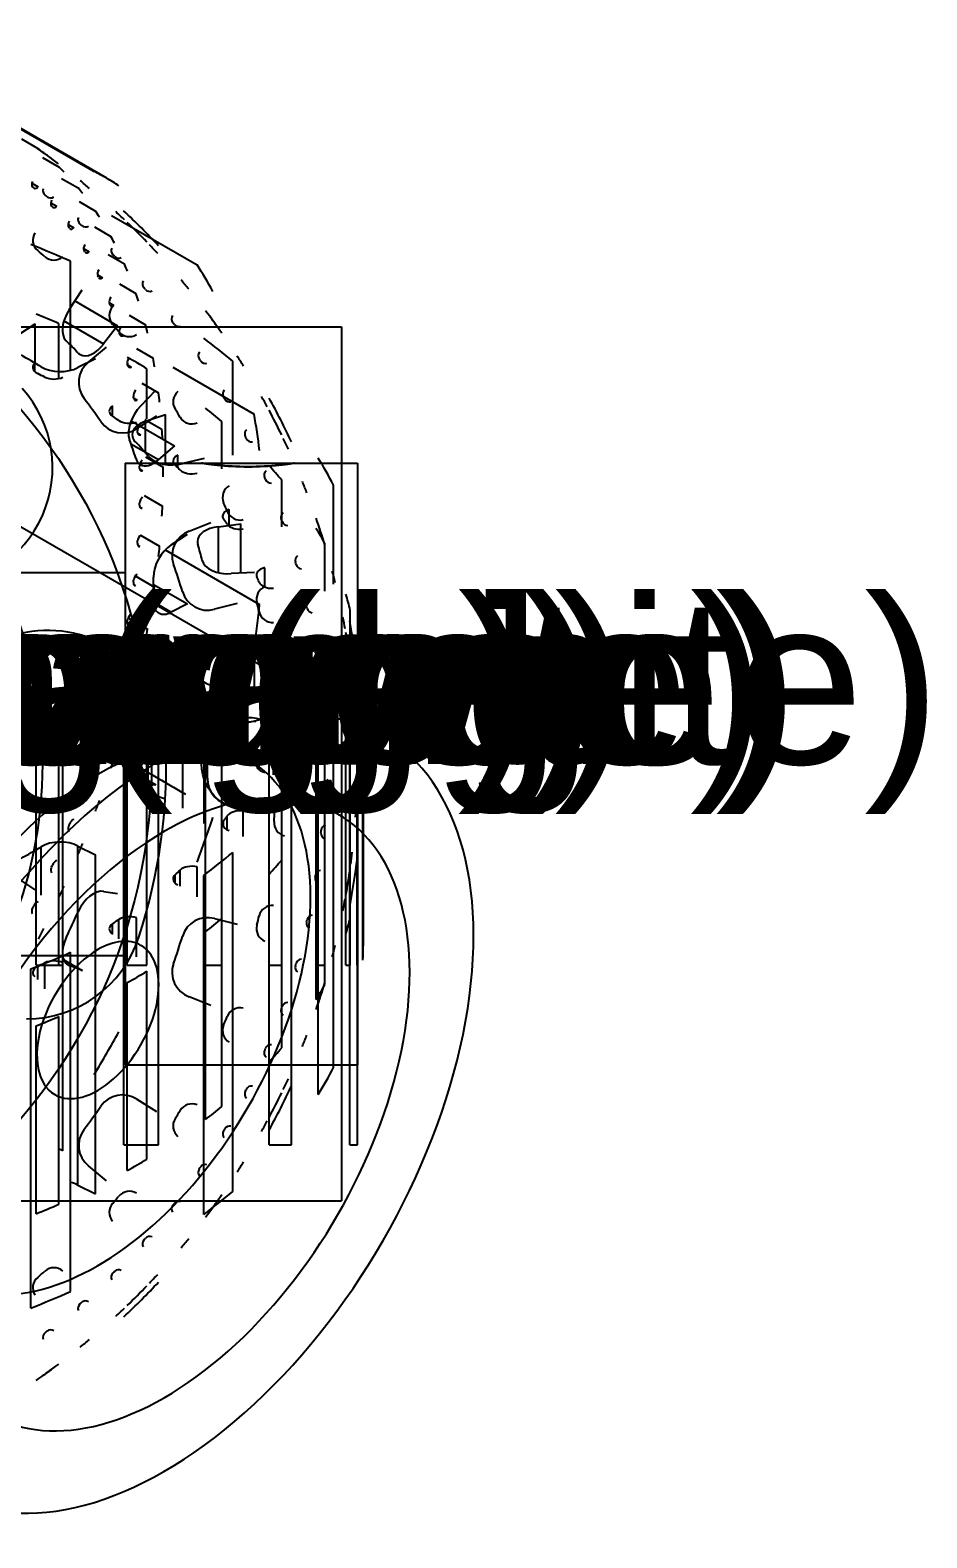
# Model space of a CAD drawing. Header units: millimetres. Extents: x 182.3 to 237.8, y 132.2 to 164.6.
# Drawn here: x 218.94 to 237.82, y 132.21 to 163.95 of the extents above; entities that cross this region are included whole.
import ezdxf
from ezdxf.enums import TextEntityAlignment as Align

# ---------------------------------------------------------------- set-up
doc = ezdxf.new("R2010")
doc.units = ezdxf.units.MM
for name, color, linetype in [('A_06_Gears_Drive_Az_Pinion', 7, 'CONTINUOUS'), ('A_06_Gears_Drive_El_Drive_Shaft', 7, 'CONTINUOUS'), ('A_06_Gears_Drive_El_Gear', 7, 'CONTINUOUS'), ('A_06_Gears_Drive_El_Pinion', 7, 'CONTINUOUS'), ('A_06_Gears_Drive_El_Shaft_Bushing', 7, 'CONTINUOUS'), ('A_06_Gears_Drive_Sensor_Gear', 7, 'CONTINUOUS'), ('A_06_Gears_Drive_Sensor_Idler', 7, 'CONTINUOUS'), ('V_06_Gears_Drive_Az_Pinion_0', 7, 'CONTINUOUS'), ('V_06_Gears_Drive_Az_Pinion_1', 7, 'CONTINUOUS'), ('V_06_Gears_Drive_Az_Pinion_2', 7, 'CONTINUOUS'), ('V_06_Gears_Drive_Az_Pinion_3', 7, 'CONTINUOUS'), ('V_06_Gears_Drive_El_Drive_Shaft_0', 7, 'CONTINUOUS'), ('V_06_Gears_Drive_El_Drive_Shaft_1', 7, 'CONTINUOUS'), ('V_06_Gears_Drive_El_Drive_Shaft_3', 7, 'CONTINUOUS'), ('V_06_Gears_Drive_El_Gear_2', 7, 'CONTINUOUS'), ('V_06_Gears_Drive_El_Gear_3', 7, 'CONTINUOUS'), ('V_06_Gears_Drive_El_Pinion_2', 7, 'CONTINUOUS'), ('V_06_Gears_Drive_El_Pinion_3', 7, 'CONTINUOUS'), ('V_06_Gears_Drive_El_Shaft_Bushing_0', 7, 'CONTINUOUS'), ('V_06_Gears_Drive_El_Shaft_Bushing_1', 7, 'CONTINUOUS'), ('V_06_Gears_Drive_El_Shaft_Bushing_2', 7, 'CONTINUOUS'), ('V_06_Gears_Drive_El_Shaft_Bushing_3', 7, 'CONTINUOUS'), ('V_06_Gears_Drive_Sensor_Gear_0', 7, 'CONTINUOUS'), ('V_06_Gears_Drive_Sensor_Gear_1', 7, 'CONTINUOUS'), ('V_06_Gears_Drive_Sensor_Gear_2', 7, 'CONTINUOUS'), ('V_06_Gears_Drive_Sensor_Gear_3', 7, 'CONTINUOUS')]:
    doc.layers.add(name, color=color, linetype=linetype)
doc.styles.get("Standard").update_dxf_attribs({"font": 'arial.ttf'})

msp = doc.modelspace()

# ---------------------------------------------------------------- linework, layer by layer
at = {"layer": 'V_06_Gears_Drive_Az_Pinion_0'}
for p, q in [((220.911, 140.484), (220.911, 149.229)), ((221.644, 140.484), (221.644, 149.229)), ((223.975, 140.484), (223.975, 149.229)), ((224.446, 140.484), (224.446, 149.229)), ((225.671, 140.484), (225.671, 149.229)), ((225.833, 140.484), (225.833, 149.229))]:
    msp.add_line(p, q, dxfattribs=at)
for points in [[(220.911, 149.229), (221.29, 149.229), (221.644, 149.229)], [(223.975, 149.229), (224.225, 149.229), (224.446, 149.229)], [(225.671, 149.229), (225.769, 149.229), (225.833, 149.229)], [(220.911, 140.484), (221.29, 140.484), (221.644, 140.484)], [(223.975, 140.484), (224.225, 140.484), (224.446, 140.484)], [(225.671, 140.484), (225.769, 140.484), (225.833, 140.484)]]:
    msp.add_open_spline(points, degree=2, dxfattribs=at)
at = {"layer": 'V_06_Gears_Drive_Az_Pinion_1'}
for p, q in [((220.172, 156.961), (220.547, 157.275)), ((221.604, 155.82), (221.191, 155.56)), ((222.289, 153.404), (222.743, 153.586)), ((223.298, 151.875), (222.825, 151.756)), ((223.203, 149.366), (223.691, 149.399)), ((223.691, 147.601), (223.203, 147.634)), ((222.825, 145.244), (223.298, 145.125)), ((222.743, 143.414), (222.289, 143.596)), ((221.191, 141.44), (221.604, 141.18)), ((220.547, 139.725), (220.172, 140.039))]:
    msp.add_line(p, q, dxfattribs=at)
for centre, radius, start, end in [((209.999, 148.501), 15.957, 43.135, 46.8595), ((220.518, 156.528), 0.554, 128.5543, -142.681), ((210, 148.5), 12.678, 34.6434, 37.3566), ((209.999, 148.501), 15.957, 25.135, 28.8595), ((220.885, 156.022), 0.554, -145.319, -56.5543), ((222.484, 152.885), 0.554, 110.5543, -160.681), ((210, 148.5), 12.678, 16.6434, 19.3566), ((222.677, 152.29), 0.554, -163.319, -74.5543), ((210, 148.501), 15.957, 7.135, 10.8595), ((223.228, 148.813), 0.554, 92.5543, -178.681), ((210, 148.5), 12.678, -1.3566, 1.3566), ((223.228, 148.187), 0.554, 178.681, -92.5543), ((210, 148.501), 15.957, -10.865, -7.1405), ((222.677, 144.71), 0.554, 74.5543, 163.319), ((210, 148.5), 12.678, -19.3566, -16.6434), ((222.484, 144.115), 0.554, 160.681, -110.5543), ((210.001, 148.501), 15.957, -28.865, -25.1405), ((210, 148.5), 12.678, -37.3566, -34.6434), ((220.885, 140.978), 0.554, 56.5543, 145.319), ((220.518, 140.472), 0.554, 142.681, -128.5543), ((210.001, 148.501), 15.957, -46.865, -43.1405)]:
    msp.add_arc(centre, radius, start, end, dxfattribs=at)
at = {"layer": 'V_06_Gears_Drive_Az_Pinion_2'}
for p, q in [((220.911, 140.484), (220.911, 149.229)), ((221.644, 140.484), (221.644, 149.229)), ((223.975, 140.484), (223.975, 149.229)), ((224.446, 140.484), (224.446, 149.229)), ((225.671, 140.484), (225.671, 149.229)), ((225.833, 140.484), (225.833, 149.229))]:
    msp.add_line(p, q, dxfattribs=at)
for points in [[(220.911, 149.229), (221.29, 149.229), (221.644, 149.229)], [(223.975, 149.229), (224.225, 149.229), (224.446, 149.229)], [(225.671, 149.229), (225.769, 149.229), (225.833, 149.229)], [(220.911, 140.484), (221.29, 140.484), (221.644, 140.484)], [(223.975, 140.484), (224.225, 140.484), (224.446, 140.484)], [(225.671, 140.484), (225.769, 140.484), (225.833, 140.484)]]:
    msp.add_open_spline(points, degree=2, dxfattribs=at)
at = {"layer": 'V_06_Gears_Drive_Az_Pinion_3'}
for p, q in [((219.793, 156.787), (219.793, 159.082)), ((218.724, 157.552), (219.045, 157.764)), ((219.045, 156.937), (219.045, 157.764)), ((220.317, 157.03), (219.948, 156.845)), ((223.207, 155.002), (223.207, 156.978)), ((221.371, 155.714), (221.79, 155.859)), ((221.79, 154.805), (221.79, 155.859)), ((221.371, 155.045), (221.371, 155.714)), ((222.607, 154.934), (222.157, 154.823)), ((225.328, 152.287), (225.328, 154.369)), ((222.905, 153.494), (223.381, 153.557)), ((222.905, 152.528), (222.905, 153.494)), ((223.381, 152.517), (223.381, 153.557)), ((223.663, 152.532), (223.176, 152.507)), ((225.957, 151.809), (225.957, 144.669)), ((225.948, 144.369), (225.948, 151.509)), ((223.176, 151.11), (223.663, 151.084)), ((223.176, 150.086), (223.176, 151.11)), ((222.565, 150.249), (222.565, 150.835)), ((223.663, 149.994), (223.663, 151.084)), ((222.471, 150.378), (222.471, 150.492)), ((223.381, 150.059), (222.905, 150.122)), ((225.328, 142.108), (225.328, 149.248)), ((221.429, 147.882), (221.429, 148.64)), ((222.157, 148.793), (222.607, 148.682)), ((222.157, 147.568), (222.157, 148.793)), ((222.607, 147.248), (222.607, 148.682)), ((225.008, 141.538), (225.008, 148.678)), ((221.156, 148.028), (221.156, 148.332)), ((221.79, 147.757), (221.371, 147.902)), ((219.174, 145.737), (219.174, 146.756)), ((219.948, 139.632), (219.948, 146.772)), ((219.948, 146.772), (220.317, 146.586)), ((220.317, 139.446), (220.317, 146.586)), ((223.208, 139.498), (223.208, 146.638)), ((219.045, 145.852), (218.724, 146.064)), ((222.598, 139.014), (222.598, 146.154)), ((219.794, 137.395), (219.794, 144.535)), ((218.955, 137.043), (218.955, 144.183)), ((219.948, 139.632), (220.317, 139.446))]:
    msp.add_line(p, q, dxfattribs=at)
for centre, major_axis, start_param, end_param in [((209.999, 151.809), (15.957, 0), 0.909927, 0.974932), ((209.999, 151.809), (15.957, 0), 0.595768, 0.660773), ((210, 151.808), (12.678, 0), 0.761721, 0.809076), ((219.575, 157.081), (-0.554, 0), -5.520808, -3.971571), ((221.644, 155.436), (-0.554, 0), -1.054977, 0), ((221.644, 155.436), (-0.554, 0), 0, -5.788925), ((210, 151.808), (12.678, 0), 0.447561, 0.494917), ((221.928, 155.114), (-0.554, 0), -5.834968, -4.28573), ((210, 151.809), (15.957, 0), 0.281609, 0.346614), ((223.016, 153.181), (-0.554, 0), -1.369137, 0), ((223.016, 153.181), (-0.554, 0), 0, -6.103084), ((210, 151.808), (12.678, 0), 0.133402, 0.180757), ((223.114, 152.824), (-0.554, 0), -6.149127, -4.599889), ((210, 151.809), (15.957, 0), 0, 0.032454), ((210, 151.809), (15.957, 0), 6.250635, 0), ((223.114, 150.792), (-0.554, 0), -1.683296, -0.134058), ((210, 151.808), (12.678, 0), 6.102428, 6.149783), ((223.016, 150.435), (-0.554, 0), -0.180101, 0), ((223.016, 150.435), (-0.554, 0), 0, -4.914049), ((210, 151.809), (15.957, 0), 5.936475, 6.00148), ((210, 151.808), (12.678, 0), 5.788269, 5.835624), ((221.928, 148.502), (-0.554, 0), -1.997455, -0.448218), ((221.644, 148.18), (-0.554, 0), -0.49426, 0), ((221.644, 148.18), (-0.554, 0), 0, -5.228208), ((210, 151.808), (12.678, 0), 5.474109, 5.521465), ((219.575, 146.536), (-0.554, 0), -2.311614, -0.762377), ((210.001, 151.809), (15.957, 0), 5.622316, 5.687321), ((210.001, 151.809), (15.957, 0), 5.308157, 5.373162), ((210, 144.669), (15.957, 0), 6.250635, 0), ((210, 144.669), (15.957, 0), 5.936475, 6.00148), ((219.575, 139.396), (-0.554, 0), -2.311614, -1.978502), ((210.001, 144.669), (15.957, 0), 5.622316, 5.687321), ((210.001, 144.669), (15.957, 0), 5.308157, 5.373162)]:
    msp.add_ellipse(centre, major_axis=major_axis, ratio=0.57735, start_param=start_param, end_param=end_param, dxfattribs=at)
at = {"layer": 'V_06_Gears_Drive_El_Drive_Shaft_0'}
for p, q in [((220.939, 154.833), (222.552, 154.833)), ((224.509, 154.833), (225.833, 154.833)), ((201.652, 152.53), (220.939, 152.53)), ((201.652, 144.47), (220.939, 144.47)), ((220.939, 142.167), (225.833, 142.167))]:
    msp.add_line(p, q, dxfattribs=at)
for points in [[(220.939, 154.833), (220.939, 154.675), (220.939, 154.206), (220.939, 153.452), (220.939, 152.449), (220.939, 151.248), (220.939, 149.909), (220.939, 148.5), (220.939, 147.091), (220.939, 145.752), (220.939, 144.551), (220.939, 143.548), (220.939, 142.794), (220.939, 142.325), (220.939, 142.167)], [(225.833, 154.833), (225.833, 154.675), (225.833, 154.206), (225.833, 153.452), (225.833, 152.449), (225.833, 151.248), (225.833, 149.909), (225.833, 148.5), (225.833, 147.091), (225.833, 145.752), (225.833, 144.551), (225.833, 143.548), (225.833, 142.794), (225.833, 142.325), (225.833, 142.167)]]:
    msp.add_open_spline(points, degree=1, dxfattribs=at)
for points, knots in [([(222.552, 154.833), (222.55, 154.834), (222.697, 154.81), (222.883, 154.791), (223.073, 154.771), (223.303, 154.757), (223.53, 154.757), (223.758, 154.757), (223.988, 154.771), (224.178, 154.791), (224.364, 154.81), (224.511, 154.834), (224.509, 154.833)], [0, 0, 0, 0, 0.247177, 0.247177, 0.247177, 0.500013, 0.500013, 0.500013, 0.752857, 0.752857, 0.752857, 1, 1, 1, 1]), ([(224.509, 154.833), (224.511, 154.834), (224.364, 154.81), (224.178, 154.791), (223.988, 154.771), (223.758, 154.757), (223.53, 154.757), (223.303, 154.757), (223.073, 154.771), (222.883, 154.791), (222.697, 154.81), (222.55, 154.834), (222.552, 154.833)], [0, 0, 0, 0, 0.247191, 0.247191, 0.247191, 0.500044, 0.500044, 0.500044, 0.752897, 0.752897, 0.752897, 1, 1, 1, 1])]:
    msp.add_open_spline(points, degree=3, knots=knots, dxfattribs=at)
at = {"layer": 'V_06_Gears_Drive_El_Drive_Shaft_1'}
for p, q in [((220.939, 154.833), (225.833, 154.833)), ((201.652, 152.53), (220.939, 152.53)), ((201.652, 144.47), (220.939, 144.47)), ((220.939, 142.167), (225.833, 142.167))]:
    msp.add_line(p, q, dxfattribs=at)
for points in [[(220.939, 154.833), (220.939, 154.794), (220.939, 154.675), (220.939, 154.478), (220.939, 154.206), (220.939, 153.863), (220.939, 153.452), (220.939, 152.978), (220.939, 152.449), (220.939, 151.87), (220.939, 151.248), (220.939, 150.592), (220.939, 149.909), (220.939, 149.209), (220.939, 148.5)], [(225.833, 154.833), (225.833, 154.794), (225.833, 154.675), (225.833, 154.478), (225.833, 154.206), (225.833, 153.863), (225.833, 153.452), (225.833, 152.978), (225.833, 152.449), (225.833, 151.87), (225.833, 151.248), (225.833, 150.592), (225.833, 149.909), (225.833, 149.209), (225.833, 148.5)], [(220.939, 148.5), (220.939, 147.791), (220.939, 147.091), (220.939, 146.408), (220.939, 145.752), (220.939, 145.13), (220.939, 144.551), (220.939, 144.022), (220.939, 143.548), (220.939, 143.137), (220.939, 142.794), (220.939, 142.522), (220.939, 142.325), (220.939, 142.206), (220.939, 142.167)], [(225.833, 148.5), (225.833, 147.791), (225.833, 147.091), (225.833, 146.408), (225.833, 145.752), (225.833, 145.13), (225.833, 144.551), (225.833, 144.022), (225.833, 143.548), (225.833, 143.137), (225.833, 142.794), (225.833, 142.522), (225.833, 142.325), (225.833, 142.206), (225.833, 142.167)]]:
    msp.add_open_spline(points, degree=1, dxfattribs=at)
for points, knots in [([(222.552, 148.5), (222.55, 148.803), (222.697, 149.074), (222.883, 149.234), (223.073, 149.4), (223.303, 149.478), (223.53, 149.479), (223.758, 149.478), (223.988, 149.4), (224.178, 149.234), (224.364, 149.074), (224.511, 148.803), (224.509, 148.5)], [0, 0, 0, 0, 0.247177, 0.247177, 0.247177, 0.500013, 0.500013, 0.500013, 0.752857, 0.752857, 0.752857, 1, 1, 1, 1]), ([(224.509, 148.5), (224.511, 148.197), (224.364, 147.926), (224.178, 147.766), (223.988, 147.6), (223.758, 147.522), (223.53, 147.521), (223.303, 147.522), (223.073, 147.6), (222.883, 147.766), (222.697, 147.926), (222.55, 148.197), (222.552, 148.5)], [0, 0, 0, 0, 0.247191, 0.247191, 0.247191, 0.500044, 0.500044, 0.500044, 0.752897, 0.752897, 0.752897, 1, 1, 1, 1])]:
    msp.add_open_spline(points, degree=3, knots=knots, dxfattribs=at)
at = {"layer": 'V_06_Gears_Drive_El_Drive_Shaft_3'}
msp.add_line((220.073, 150.592), (223.534, 148.594), dxfattribs=at)
for centre, major_axis, start_param, end_param in [((216.906, 145.107), (-3.167, -5.485), 3.141593, 3.926991), ((220.367, 143.109), (-3.167, -5.485), 3.141593, 3.926991), ((220.367, 143.109), (-3.167, -5.485), 0, 3.141593), ((220.367, 143.109), (-3.167, -5.485), 3.926991, 0), ((220.367, 143.109), (-0.907, -1.571), 3.141593, 3.926991), ((220.367, 143.109), (-0.907, -1.571), 3.926991, 0), ((220.367, 143.109), (-0.907, -1.571), 0, 3.141593)]:
    msp.add_ellipse(centre, major_axis=major_axis, ratio=0.57735, start_param=start_param, end_param=end_param, dxfattribs=at)
for points, knots in [([(218.046, 149.62), (218.26, 149.745), (218.555, 149.776), (218.8, 149.75), (219.052, 149.724), (219.27, 149.651), (219.431, 149.558), (219.604, 149.457), (219.716, 149.332), (219.717, 149.19)], [0, 0, 0, 0, 0.247177, 0.247177, 0.247177, 0.5000127, 0.5000127, 0.5000127, 0.7731724, 0.7731724, 0.7731724, 0.7731724]), ([(219.431, 148.821), (219.217, 148.697), (218.922, 148.627), (218.677, 148.622), (218.425, 148.615), (218.207, 148.666), (218.046, 148.759), (217.873, 148.859), (217.761, 149.011), (217.76, 149.19)], [0, 0, 0, 0, 0.2471913, 0.2471913, 0.2471913, 0.5000443, 0.5000443, 0.5000443, 0.7732111, 0.7732111, 0.7732111, 0.7732111])]:
    msp.add_open_spline(points, degree=3, knots=knots, dxfattribs=at)
msp.add_open_spline([(219.717, 149.19), (219.719, 149.071), (219.628, 148.934), (219.431, 148.821)], degree=3, dxfattribs=at)
at = {"layer": 'V_06_Gears_Drive_El_Gear_2'}
for centre, radius, start, end in [((210, 148.5), 15.833, 53.5436, 54.4562), ((210, 148.5), 15.833, 49.9436, 50.8562), ((219.327, 160.568), 0.118, 159.133, -127.6382), ((210, 148.5), 15.134, 52.098, 52.302), ((219.37, 160.535), 0.118, -127.9618, -54.733), ((220.066, 159.959), 0.118, 155.533, -131.2382), ((210, 148.5), 15.833, 46.3436, 47.2562), ((210, 148.5), 15.134, 48.498, 48.702), ((220.107, 159.923), 0.118, -131.5618, -58.333), ((220.766, 159.304), 0.118, 151.933, -134.8382), ((210, 148.5), 15.833, 42.7436, 43.6562), ((210, 148.5), 15.134, 44.898, 45.102), ((220.804, 159.266), 0.118, -135.1618, -61.933), ((221.423, 158.607), 0.118, 148.333, -138.4382), ((210, 148.5), 15.134, 41.298, 41.502), ((221.459, 158.566), 0.118, -138.7618, -65.533), ((210, 148.5), 15.833, 39.1436, 40.0562), ((222.035, 157.87), 0.118, 144.733, -142.0382), ((210, 148.5), 15.134, 37.698, 37.902), ((210, 148.5), 15.833, 35.5436, 36.4562), ((222.068, 157.827), 0.118, -142.3618, -69.133), ((222.599, 157.096), 0.118, 141.133, -145.6382), ((210, 148.5), 15.134, 34.098, 34.302), ((222.63, 157.05), 0.118, -145.9618, -72.733), ((210, 148.5), 15.833, 31.9436, 32.8562), ((216.928, 154.738), 2.486, -90, 42), ((223.114, 156.287), 0.118, 137.533, -149.2382), ((210, 148.5), 15.134, 30.498, 30.702), ((223.142, 156.241), 0.118, -149.5618, -76.333), ((210, 148.5), 15.833, 28.3436, 29.2562), ((223.577, 155.449), 0.118, 133.933, -152.8382), ((210, 148.5), 15.134, 26.898, 27.102), ((223.602, 155.4), 0.118, -153.1618, -79.933), ((210, 148.5), 15.833, 24.7436, 25.6562), ((223.987, 154.582), 0.118, 130.333, -156.4382), ((210, 148.5), 15.134, 23.298, 23.502), ((224.009, 154.532), 0.118, -156.7618, -83.533), ((210, 148.5), 15.833, 21.1436, 22.0562), ((224.341, 153.692), 0.118, 126.733, -160.0382), ((210, 148.5), 15.134, 19.698, 19.902), ((224.36, 153.641), 0.118, -160.3618, -87.133), ((210, 148.5), 15.833, 17.5436, 18.4562), ((224.639, 152.781), 0.118, 123.133, -163.6382), ((210, 148.5), 15.134, 16.098, 16.302), ((224.654, 152.729), 0.118, -163.9618, -90.733), ((210, 148.5), 15.833, 13.9436, 14.8562), ((224.879, 151.854), 0.118, 119.533, -167.2382), ((210, 148.5), 15.134, 12.498, 12.702), ((224.891, 151.801), 0.118, -167.5618, -94.333), ((210, 148.5), 15.833, 10.3436, 11.2562), ((219.317, 148.825), 2.486, 2, -178), ((225.06, 150.913), 0.118, 115.933, -170.8382), ((210, 148.5), 15.134, 8.898, 9.102), ((225.069, 150.859), 0.118, -171.1618, -97.933), ((210, 148.5), 15.833, 6.7436, 7.6562), ((225.182, 149.963), 0.118, 112.333, -174.4382), ((210, 148.5), 15.134, 5.298, 5.502), ((225.187, 149.908), 0.118, -174.7618, -101.533), ((210, 148.5), 15.833, 3.1436, 4.0562), ((210, 148.5), 11.809, -18, 2), ((225.244, 149.006), 0.118, 108.733, -178.0382), ((210, 148.5), 15.134, 1.698, 1.902), ((225.245, 148.952), 0.118, -178.3618, -105.133), ((210, 148.5), 15.833, -0.4564, 0.4562), ((210, 148.5), 15.134, -1.902, -1.698), ((225.244, 147.994), 0.118, 178.0382, -108.733), ((225.245, 148.048), 0.118, 105.133, 178.3618), ((210, 148.5), 15.833, -4.0564, -3.1438), ((210, 148.5), 15.134, -5.502, -5.298), ((225.182, 147.037), 0.118, 174.4382, -112.333), ((225.187, 147.092), 0.118, 101.533, 174.7618), ((210, 148.5), 15.833, -7.6564, -6.7438), ((225.06, 146.087), 0.118, 170.8382, -115.933), ((210, 148.5), 15.134, -9.102, -8.898), ((225.069, 146.141), 0.118, 97.933, 171.1618), ((210, 148.5), 15.833, -11.2564, -10.3438), ((224.879, 145.146), 0.118, 167.2382, -119.533), ((210, 148.5), 15.134, -12.702, -12.498), ((224.891, 145.199), 0.118, 94.333, 167.5618), ((218.867, 145.619), 2.486, -90, -18), ((210, 148.5), 15.833, -14.8564, -13.9438), ((224.639, 144.219), 0.118, 163.6382, -123.133), ((210, 148.5), 15.134, -16.302, -16.098), ((224.654, 144.271), 0.118, 90.733, 163.9618), ((210, 148.5), 15.833, -18.4564, -17.5438), ((224.341, 143.308), 0.118, 160.0382, -126.733), ((210, 148.5), 15.134, -19.902, -19.698), ((224.36, 143.359), 0.118, 87.133, 160.3618), ((224.009, 142.468), 0.118, 83.533, 156.7618), ((210, 148.5), 15.833, -22.0564, -21.1438), ((223.987, 142.418), 0.118, 156.4382, -130.333), ((210, 148.5), 15.134, -23.502, -23.298), ((223.577, 141.551), 0.118, 152.8382, -133.933), ((210, 148.5), 15.134, -27.102, -26.898), ((223.602, 141.6), 0.118, 79.933, 153.1618), ((210, 148.5), 15.833, -25.6564, -24.7438), ((210, 148.5), 15.833, -29.2564, -28.3438), ((223.114, 140.713), 0.118, 149.2382, -137.533), ((210, 148.5), 15.134, -30.702, -30.498), ((223.142, 140.759), 0.118, 76.333, 149.5618), ((210, 148.5), 15.134, -34.302, -34.098), ((222.63, 139.95), 0.118, 72.733, 145.9618), ((210, 148.5), 15.833, -32.8564, -31.9438), ((222.599, 139.904), 0.118, 145.6382, -141.133), ((222.035, 139.13), 0.118, 142.0382, -144.733), ((210, 148.5), 15.134, -37.902, -37.698), ((222.068, 139.173), 0.118, 69.133, 142.3618), ((210, 148.5), 15.833, -36.4564, -35.5438), ((221.423, 138.393), 0.118, 138.4382, -148.333), ((210, 148.5), 15.134, -41.502, -41.298), ((221.459, 138.434), 0.118, 65.533, 138.7618), ((210, 148.5), 15.833, -40.0564, -39.1438), ((220.766, 137.696), 0.118, 134.8382, -151.933), ((210, 148.5), 15.134, -45.102, -44.898), ((220.804, 137.734), 0.118, 61.933, 135.1618), ((210, 148.5), 15.833, -43.6564, -42.7438), ((210, 148.5), 15.134, -48.702, -48.498), ((220.107, 137.077), 0.118, 58.333, 131.5618), ((220.066, 137.041), 0.118, 131.2382, -155.533), ((210, 148.5), 15.833, -47.2564, -46.3438), ((219.327, 136.432), 0.118, 127.6382, -159.133), ((210, 148.5), 15.134, -52.302, -52.098), ((219.37, 136.465), 0.118, 54.733, 127.9618), ((210, 148.5), 15.833, -50.8564, -49.9438), ((210, 148.5), 15.833, -54.4564, -53.5438)]:
    msp.add_arc(centre, radius, start, end, dxfattribs=at)
at = {"layer": 'V_06_Gears_Drive_El_Gear_3'}
for p, q in [((218.757, 161.659), (219.119, 161.45)), ((219.2, 161.268), (219.554, 161.064)), ((218.98, 160.729), (219.113, 160.652)), ((219.605, 160.828), (219.954, 160.627)), ((219.377, 160.317), (219.505, 160.243)), ((219.972, 160.34), (220.317, 160.14)), ((219.739, 159.857), (219.862, 159.786)), ((220.298, 159.805), (220.641, 159.607)), ((220.067, 159.35), (220.182, 159.283)), ((220.583, 159.226), (220.926, 159.028)), ((220.357, 158.799), (220.464, 158.737)), ((220.826, 158.605), (221.169, 158.407)), ((220.61, 158.205), (220.707, 158.149)), ((221.025, 157.945), (221.371, 157.745)), ((220.824, 157.571), (220.91, 157.521)), ((221.18, 157.248), (221.53, 157.046)), ((220.994, 156.902), (221.072, 156.857)), ((221.29, 156.517), (221.645, 156.312)), ((221.122, 156.2), (221.193, 156.159)), ((221.354, 155.755), (221.717, 155.545)), ((221.206, 155.466), (221.272, 155.429)), ((221.372, 154.965), (221.745, 154.75)), ((221.249, 154.704), (221.308, 154.67)), ((221.343, 154.15), (221.728, 153.928)), ((221.249, 153.916), (221.302, 153.886)), ((221.207, 153.105), (221.253, 153.079)), ((221.268, 153.315), (221.668, 153.084)), ((221.154, 152.457), (221.563, 152.22)), ((221.123, 152.275), (221.162, 152.253)), ((220.998, 151.429), (221.029, 151.411)), ((221.008, 151.576), (221.415, 151.341)), ((220.828, 150.678), (221.224, 150.449)), ((220.831, 150.57), (220.855, 150.556)), ((220.608, 149.77), (220.992, 149.548)), ((220.623, 149.702), (220.64, 149.692)), ((220.376, 148.828), (220.386, 148.822)), ((220.09, 147.951), (220.092, 147.949))]:
    msp.add_line(p, q, dxfattribs=at)
for centre, major_axis, start_param, end_param in [((210.549, 148.183), (-7.917, -13.712), 3.03938, 3.055308), ((210.549, 148.183), (-7.917, -13.712), 2.976548, 2.992476), ((219.059, 160.746), (0.059, 0.102), -4.542516, -3.264433), ((210.549, 148.183), (-7.567, -13.107), 3.014149, 3.017709), ((219.083, 160.725), (0.059, 0.102), -3.27008, -3.141593), ((219.083, 160.725), (0.059, 0.102), -3.141593, -1.991996), ((210.549, 148.183), (-7.917, -13.712), 2.913716, 2.929644), ((219.459, 160.345), (0.059, 0.102), -4.605348, -3.327265), ((210.549, 148.183), (-7.567, -13.107), 2.951317, 2.954877), ((219.48, 160.32), (0.059, 0.102), -3.332912, -3.141593), ((219.48, 160.32), (0.059, 0.102), -3.141593, -2.054828), ((210.549, 148.183), (-7.917, -13.712), 2.850884, 2.866812), ((219.823, 159.895), (0.059, 0.102), -4.66818, -3.390096), ((210.549, 148.183), (-7.567, -13.107), 2.888485, 2.892045), ((219.842, 159.868), (0.059, 0.102), -3.395744, -3.141593), ((219.842, 159.868), (0.059, 0.102), -3.141593, -2.11766), ((220.15, 159.399), (0.059, 0.102), -4.731012, -3.452928), ((210.549, 148.183), (-7.917, -13.712), 2.788052, 2.80398), ((210.549, 148.183), (-7.567, -13.107), 2.825654, 2.829213), ((220.168, 159.37), (0.059, 0.102), -3.458576, -3.141593), ((220.168, 159.37), (0.059, 0.102), -3.141593, -2.180492), ((220.44, 158.859), (0.059, 0.102), -4.793844, -3.51576), ((210.549, 148.183), (-7.567, -13.107), 2.762822, 2.766381), ((220.455, 158.827), (0.059, 0.102), -3.521407, -3.141593), ((220.455, 158.827), (0.059, 0.102), -3.141593, -2.243324), ((210.549, 148.183), (-7.917, -13.712), 2.72522, 2.741148), ((210.549, 148.183), (-7.917, -13.712), 2.662389, 2.678316), ((220.69, 158.277), (0.059, 0.102), -4.856676, -3.578592), ((210.549, 148.183), (-7.567, -13.107), 2.69999, 2.70355), ((220.703, 158.243), (0.059, 0.102), -3.584239, -3.141593), ((220.703, 158.243), (0.059, 0.102), -3.141593, -2.306156), ((220.901, 157.655), (0.059, 0.102), -4.919507, -3.641424), ((210.549, 148.183), (-7.567, -13.107), 2.637158, 2.640718), ((220.911, 157.618), (0.059, 0.102), -3.647071, -3.141593), ((220.911, 157.618), (0.059, 0.102), -3.141593, -2.368987), ((210.549, 148.183), (-7.917, -13.712), 2.599557, 2.615485), ((221.07, 156.995), (0.059, 0.102), -4.982339, -3.704256), ((210.549, 148.183), (-7.567, -13.107), 2.574326, 2.577886), ((221.079, 156.957), (0.059, 0.102), -3.709903, -3.141593), ((221.079, 156.957), (0.059, 0.102), -3.141593, -2.431819), ((210.549, 148.183), (-7.917, -13.712), 2.536725, 2.552653), ((221.198, 156.301), (0.059, 0.102), -5.045171, -3.767088), ((210.549, 148.183), (-7.567, -13.107), 2.511494, 2.515054), ((221.205, 156.261), (0.059, 0.102), -3.772735, -3.141593), ((210.549, 148.183), (-7.917, -13.712), 2.473893, 2.489821), ((221.205, 156.261), (0.059, 0.102), -3.141593, -2.494651), ((221.285, 155.575), (0.059, 0.102), -5.108003, -3.829919), ((210.549, 148.183), (-7.917, -13.712), 2.411061, 2.426989), ((210.549, 148.183), (-7.567, -13.107), 2.448662, 2.452222), ((221.288, 155.533), (0.059, 0.102), -3.835567, -3.141593), ((221.288, 155.533), (0.059, 0.102), -3.141593, -2.557483), ((221.328, 154.819), (0.059, 0.102), -5.170835, -3.892751), ((210.549, 148.183), (-7.567, -13.107), 2.385831, 2.38939), ((221.33, 154.776), (0.059, 0.102), -3.898399, -3.141593), ((221.33, 154.776), (0.059, 0.102), -3.141593, -2.620315), ((210.549, 148.183), (-7.917, -13.712), 2.348229, 2.364157), ((210.549, 148.183), (-7.567, -13.107), 2.322999, 2.326558), ((221.33, 154.038), (0.059, 0.102), -5.233667, -3.955583), ((221.328, 153.993), (0.059, 0.102), -3.96123, -3.141593), ((221.328, 153.993), (0.059, 0.102), -3.141593, -2.683147), ((210.549, 148.183), (-7.917, -13.712), 2.285397, 2.301325), ((221.285, 153.187), (0.059, 0.102), -4.024062, -3.141593), ((210.549, 148.183), (-7.567, -13.107), 2.260167, 2.263727), ((221.288, 153.233), (0.059, 0.102), -5.296499, -4.018415), ((221.285, 153.187), (0.059, 0.102), -3.141593, -2.745979), ((210.549, 148.183), (-7.917, -13.712), 2.222566, 2.238493), ((210.549, 148.183), (-7.567, -13.107), 2.197335, 2.200895), ((221.205, 152.408), (0.059, 0.102), -5.35933, -4.081247), ((221.198, 152.361), (0.059, 0.102), -4.086894, -3.141593), ((221.198, 152.361), (0.059, 0.102), -3.141593, -2.80881), ((210.549, 148.183), (-7.917, -13.712), 2.159734, 2.175662), ((221.07, 151.519), (0.059, 0.102), -4.149726, -3.141593), ((210.549, 148.183), (-7.567, -13.107), 2.134503, 2.138063), ((221.079, 151.567), (0.059, 0.102), -5.422162, -4.144079), ((221.07, 151.519), (0.059, 0.102), -3.141593, -2.871642), ((210.549, 148.183), (-7.917, -13.712), 2.096902, 2.11283), ((220.911, 150.712), (0.059, 0.102), -5.484994, -4.206911), ((220.901, 150.663), (0.059, 0.102), -4.212558, -3.141593), ((210.549, 148.183), (-7.567, -13.107), 2.071671, 2.075231), ((220.901, 150.663), (0.059, 0.102), -3.141593, -2.934474), ((210.549, 148.183), (-7.917, -13.712), 2.03407, 2.049998), ((210.549, 148.183), (-7.567, -13.107), 2.008839, 2.012399), ((220.703, 149.848), (0.059, 0.102), -5.547826, -4.269742), ((220.69, 149.798), (0.059, 0.102), -4.27539, -3.141593), ((220.69, 149.798), (0.059, 0.102), -3.141593, -2.997306), ((210.549, 148.183), (-7.917, -13.712), 1.971238, 1.987166), ((220.44, 148.927), (0.059, 0.102), -4.338221, -3.141593), ((210.549, 148.183), (-7.567, -13.107), 1.946008, 1.949567), ((220.455, 148.976), (0.059, 0.102), -5.610658, -4.332574), ((220.44, 148.927), (0.059, 0.102), -3.141593, -3.060138), ((210.549, 148.183), (-7.917, -13.712), 1.908406, 1.924334), ((220.15, 148.052), (0.059, 0.102), -4.401053, -3.141593), ((210.549, 148.183), (-7.567, -13.107), 1.883176, 1.886735), ((220.15, 148.052), (0.059, 0.102), -3.141593, -3.12297), ((220.168, 148.102), (0.059, 0.102), -5.67349, -4.395406), ((210.549, 148.183), (-7.917, -13.712), 1.845574, 1.861502), ((219.842, 147.228), (0.059, 0.102), -5.736321, -4.458238), ((219.823, 147.178), (0.059, 0.102), -4.463885, -3.185802), ((210.549, 148.183), (-7.567, -13.107), 1.820344, 1.823904), ((210.549, 148.183), (-7.917, -13.712), 1.782743, 1.79867), ((210.549, 148.183), (-7.567, -13.107), 1.757512, 1.761072), ((219.48, 146.358), (0.059, 0.102), -5.799153, -4.52107), ((219.459, 146.308), (0.059, 0.102), -4.526717, -3.248633), ((210.549, 148.183), (-7.917, -13.712), 1.719911, 1.735839), ((219.059, 145.446), (0.059, 0.102), -4.589549, -3.311465), ((210.549, 148.183), (-7.567, -13.107), 1.69468, 1.69824), ((219.083, 145.495), (0.059, 0.102), -5.861985, -4.583902), ((210.549, 148.183), (-7.917, -13.712), 1.657079, 1.673007)]:
    msp.add_ellipse(centre, major_axis=major_axis, ratio=0.57735, start_param=start_param, end_param=end_param, dxfattribs=at)
for points in [[(220.359, 148.856), (220.594, 148.72)], [(220.084, 147.955), (220.135, 147.925)]]:
    msp.add_open_spline(points, degree=1, dxfattribs=at)
at = {"layer": 'V_06_Gears_Drive_El_Pinion_2'}
for p, q in [((220.172, 156.961), (220.547, 157.275)), ((221.604, 155.82), (221.191, 155.56)), ((222.289, 153.404), (222.743, 153.586)), ((223.298, 151.875), (222.825, 151.756)), ((223.203, 149.366), (223.691, 149.399)), ((223.691, 147.601), (223.203, 147.634)), ((222.825, 145.244), (223.298, 145.125)), ((222.743, 143.414), (222.289, 143.596)), ((221.191, 141.44), (221.604, 141.18)), ((220.547, 139.725), (220.172, 140.039))]:
    msp.add_line(p, q, dxfattribs=at)
for centre, radius, start, end in [((209.999, 148.501), 15.957, 43.135, 46.8595), ((220.518, 156.528), 0.554, 128.5543, -142.681), ((210, 148.5), 12.678, 34.6434, 37.3566), ((209.999, 148.501), 15.957, 25.135, 28.8595), ((220.885, 156.022), 0.554, -145.319, -56.5543), ((222.484, 152.885), 0.554, 110.5543, -160.681), ((210, 148.5), 12.678, 16.6434, 19.3566), ((222.677, 152.29), 0.554, -163.319, -74.5543), ((210, 148.501), 15.957, 7.135, 10.8595), ((223.228, 148.813), 0.554, 92.5543, -178.681), ((210, 148.5), 12.678, -1.3566, 1.3566), ((223.228, 148.187), 0.554, 178.681, -92.5543), ((210, 148.501), 15.957, -10.865, -7.1405), ((222.677, 144.71), 0.554, 74.5543, 163.319), ((210, 148.5), 12.678, -19.3566, -16.6434), ((222.484, 144.115), 0.554, 160.681, -110.5543), ((210.001, 148.501), 15.957, -28.865, -25.1405), ((210, 148.5), 12.678, -37.3566, -34.6434), ((220.885, 140.978), 0.554, 56.5543, 145.319), ((220.518, 140.472), 0.554, 142.681, -128.5543), ((210.001, 148.501), 15.957, -46.865, -43.1405)]:
    msp.add_arc(centre, radius, start, end, dxfattribs=at)
at = {"layer": 'V_06_Gears_Drive_El_Pinion_3'}
for p, q in [((215.138, 163.949), (220.291, 160.974)), ((220.554, 160.832), (215.401, 163.807)), ((220.655, 160.048), (222.458, 159.007)), ((219.769, 158.074), (220.035, 158.483)), ((219.881, 158.247), (220.782, 157.727)), ((219.653, 157.829), (220.489, 157.345)), ((220.782, 157.727), (220.489, 157.345)), ((221.947, 156.854), (223.657, 155.866)), ((221.266, 156.033), (221.587, 156.367)), ((221.067, 155.725), (221.98, 155.198)), ((221.065, 155.242), (221.645, 154.907)), ((221.98, 155.198), (221.645, 154.907)), ((221.912, 153.11), (222.257, 153.336)), ((221.785, 153.005), (223.772, 151.858)), ((221.541, 152.281), (222.257, 151.868)), ((221.539, 151.911), (221.912, 151.695)), ((222.257, 151.868), (221.912, 151.695)), ((221.645, 149.589), (221.98, 149.685)), ((221.019, 148.39), (221.587, 148.062)), ((221.037, 148.158), (221.266, 148.026)), ((221.587, 148.062), (221.266, 148.026)), ((220.489, 145.817), (220.782, 145.773)), ((219.648, 144.377), (220.035, 144.154)), ((219.707, 144.293), (219.769, 144.257)), ((220.035, 144.154), (219.769, 144.257))]:
    msp.add_line(p, q, dxfattribs=at)
for centre, major_axis, start_param, end_param in [((212.576, 147.013), (-7.978, -13.819), 3.141593, 3.174047), ((212.576, 147.013), (-7.978, -13.819), 3.109042, 3.141593), ((212.576, 147.013), (-7.978, -13.819), 2.794883, 2.859888), ((220.013, 157.861), (0.277, 0.48), -4.824889, -3.275651), ((212.576, 147.012), (-6.339, -10.979), 2.960835, 3.008191), ((220.274, 157.598), (0.277, 0.48), -3.321694, -3.141593), ((220.274, 157.598), (0.277, 0.48), -3.141593, -1.772456), ((221.404, 155.689), (0.277, 0.48), -5.139048, -3.58981), ((212.576, 147.014), (-7.978, -13.819), 2.480724, 2.545729), ((212.576, 147.012), (-6.339, -10.979), 2.646676, 2.694031), ((221.54, 155.282), (0.277, 0.48), -3.635853, -3.141593), ((221.54, 155.282), (0.277, 0.48), -3.141593, -2.086615), ((221.93, 152.668), (0.277, 0.48), -5.453207, -3.90397), ((212.576, 147.012), (-6.339, -10.979), 2.332517, 2.379872), ((221.93, 152.157), (0.277, 0.48), -3.950012, -3.141593), ((212.577, 147.014), (-7.978, -13.819), 2.166564, 2.231569), ((221.93, 152.157), (0.277, 0.48), -3.141593, -2.400775), ((221.54, 149.093), (0.277, 0.48), -5.767366, -4.218129), ((212.576, 147.012), (-6.339, -10.979), 2.018358, 2.065713), ((221.404, 148.528), (0.277, 0.48), -4.264171, -3.141593), ((221.404, 148.528), (0.277, 0.48), -3.141593, -2.714934), ((212.577, 147.014), (-7.978, -13.819), 1.852405, 1.91741), ((220.274, 145.315), (0.277, 0.48), -6.081526, -4.532288), ((212.576, 147.012), (-6.339, -10.979), 1.704198, 1.751554), ((220.013, 144.751), (0.277, 0.48), -4.578331, -3.141593), ((220.013, 144.751), (0.277, 0.48), -3.141593, -3.029093), ((212.577, 147.014), (-7.978, -13.819), 1.538246, 1.603251)]:
    msp.add_ellipse(centre, major_axis=major_axis, ratio=0.57735, start_param=start_param, end_param=end_param, dxfattribs=at)
for points in [[(221.052, 148.536), (222.211, 147.867)], [(219.648, 144.377), (220.045, 144.148)]]:
    msp.add_open_spline(points, degree=1, dxfattribs=at)
at = {"layer": 'V_06_Gears_Drive_El_Shaft_Bushing_0'}
for p, q in [((196.5, 157.7), (225.5, 157.7)), ((196.5, 139.3), (225.5, 139.3))]:
    msp.add_line(p, q, dxfattribs=at)
msp.add_open_spline([(225.5, 157.7), (225.5, 157.469), (225.5, 156.789), (225.5, 155.693), (225.5, 154.236), (225.5, 152.492), (225.5, 150.547), (225.5, 148.5), (225.5, 146.453), (225.5, 144.508), (225.5, 142.764), (225.5, 141.307), (225.5, 140.211), (225.5, 139.531), (225.5, 139.3)], degree=1, dxfattribs=at)
at = {"layer": 'V_06_Gears_Drive_El_Shaft_Bushing_1'}
for p, q in [((196.5, 157.7), (225.5, 157.7)), ((196.5, 139.3), (225.5, 139.3))]:
    msp.add_line(p, q, dxfattribs=at)
for points in [[(225.5, 157.7), (225.5, 157.642), (225.5, 157.469), (225.5, 157.184), (225.5, 156.789), (225.5, 156.29), (225.5, 155.693), (225.5, 155.005), (225.5, 154.236), (225.5, 153.395), (225.5, 152.492), (225.5, 151.539), (225.5, 150.547), (225.5, 149.53), (225.5, 148.5)], [(225.5, 148.5), (225.5, 147.47), (225.5, 146.453), (225.5, 145.461), (225.5, 144.508), (225.5, 143.605), (225.5, 142.764), (225.5, 141.995), (225.5, 141.307), (225.5, 140.71), (225.5, 140.211), (225.5, 139.816), (225.5, 139.531), (225.5, 139.358), (225.5, 139.3)]]:
    msp.add_open_spline(points, degree=1, dxfattribs=at)
at = {"layer": 'V_06_Gears_Drive_El_Shaft_Bushing_2'}
for radius in [11.5, 9.2]:
    msp.add_circle((210, 148.5), radius, dxfattribs=at)
at = {"layer": 'V_06_Gears_Drive_El_Shaft_Bushing_3'}
msp.add_line((205.867, 160.929), (226.373, 149.09), dxfattribs=at)
for major_axis, start_param, end_param in [((-4.6, -7.967), 3.141593, 3.926991), ((-4.6, -7.967), 0, 3.141593), ((-4.6, -7.967), 3.926991, 0), ((-3.65, -6.322), 3.141593, 3.926991), ((-3.65, -6.322), 0, 3.141593), ((-3.65, -6.322), 3.926991, 0)]:
    msp.add_ellipse((221.773, 141.122), major_axis=major_axis, ratio=0.57735, start_param=start_param, end_param=end_param, dxfattribs=at)
at = {"layer": 'V_06_Gears_Drive_Sensor_Gear_0'}
for p, q in [((219.067, 144.261), (219.067, 149.106)), ((219.543, 144.261), (219.543, 149.106)), ((219.629, 144.261), (219.629, 149.106)), ((220.986, 144.261), (220.986, 149.106)), ((221.402, 144.261), (221.402, 149.106)), ((222.635, 144.261), (222.635, 149.106)), ((222.98, 144.261), (222.98, 149.106)), ((223.972, 144.261), (223.972, 149.106)), ((224.239, 144.261), (224.239, 149.106)), ((224.965, 144.261), (224.965, 149.106)), ((225.147, 144.261), (225.147, 149.106)), ((225.59, 144.261), (225.59, 149.106)), ((225.682, 144.261), (225.682, 149.106)), ((225.831, 144.261), (225.831, 149.106)), ((225.833, 149.106), (225.833, 144.261))]:
    msp.add_line(p, q, dxfattribs=at)
for points, degree in [([(219.067, 149.106), (219.308, 149.106), (219.543, 149.106)], 2), ([(219.543, 149.106), (219.59, 149.106), (219.629, 149.106)], 2), ([(220.986, 149.106), (221.198, 149.106), (221.402, 149.106)], 2), ([(222.635, 149.106), (222.812, 149.106), (222.98, 149.106)], 2), ([(223.972, 149.106), (224.11, 149.106), (224.239, 149.106)], 2), ([(224.965, 149.106), (225.061, 149.106), (225.147, 149.106)], 2), ([(225.59, 149.106), (225.641, 149.106), (225.682, 149.106)], 2), ([(225.831, 149.106), (225.833, 149.106)], 1), ([(219.067, 144.261), (219.308, 144.261), (219.543, 144.261)], 2), ([(219.543, 144.261), (219.59, 144.261), (219.629, 144.261)], 2), ([(220.986, 144.261), (221.198, 144.261), (221.402, 144.261)], 2), ([(222.635, 144.261), (222.812, 144.261), (222.98, 144.261)], 2), ([(223.972, 144.261), (224.11, 144.261), (224.239, 144.261)], 2), ([(224.965, 144.261), (225.061, 144.261), (225.147, 144.261)], 2), ([(225.59, 144.261), (225.641, 144.261), (225.682, 144.261)], 2), ([(225.831, 144.261), (225.833, 144.261)], 1)]:
    msp.add_open_spline(points, degree=degree, dxfattribs=at)
at = {"layer": 'V_06_Gears_Drive_Sensor_Gear_1'}
for centre, radius, start, end in [((209.999, 148.5), 15.833, 52.9351, 55.0605), ((219.285, 159.53), 0.288, 148.3269, -130.0242), ((210, 148.5), 15.833, 43.9351, 46.0605), ((210, 148.5), 14.13, 49.0935, 49.9065), ((219.441, 159.396), 0.288, -130.9758, -49.3259), ((220.896, 157.941), 0.288, 139.3269, -139.0242), ((210, 148.501), 15.833, 34.9351, 37.0605), ((210, 148.5), 14.13, 40.0935, 40.9065), ((221.03, 157.785), 0.288, -139.9758, -58.3259), ((222.239, 156.121), 0.288, 130.3269, -148.0242), ((210, 148.5), 14.13, 31.0935, 31.9065), ((210, 148.501), 15.833, 25.9351, 28.0605), ((222.347, 155.946), 0.288, -148.9758, -67.3259), ((223.281, 154.112), 0.288, 121.3269, -157.0242), ((210, 148.5), 14.13, 22.0935, 22.9065), ((223.359, 153.923), 0.288, -157.9758, -76.3259), ((210, 148.501), 15.833, 16.9351, 19.0605), ((223.995, 151.966), 0.288, 112.3269, -166.0242), ((210, 148.5), 14.13, 13.0935, 13.9065), ((224.043, 151.766), 0.288, -166.9758, -85.3259), ((210, 148.501), 15.833, 7.9351, 10.0605), ((224.365, 149.734), 0.288, 103.3269, -175.0242), ((210, 148.5), 14.13, 4.0935, 4.9065), ((224.381, 149.529), 0.288, -175.9758, -94.3259), ((210, 148.501), 15.833, -1.0649, 1.0605), ((224.381, 147.471), 0.288, 94.3269, 175.9758), ((224.365, 147.266), 0.288, 175.0242, -103.3259), ((210, 148.5), 14.13, -4.9065, -4.0935), ((210, 148.501), 15.833, -10.0649, -7.9395), ((224.043, 145.234), 0.288, 85.3269, 166.9758), ((223.995, 145.034), 0.288, 166.0242, -112.3259), ((210, 148.5), 14.13, -13.9065, -13.0935), ((210, 148.501), 15.833, -19.0649, -16.9395), ((210, 148.5), 14.13, -22.9065, -22.0935), ((223.359, 143.077), 0.288, 76.3269, 157.9758), ((223.281, 142.888), 0.288, 157.0242, -121.3259), ((210, 148.501), 15.833, -28.0649, -25.9395), ((222.347, 141.054), 0.288, 67.3269, 148.9758), ((222.239, 140.879), 0.288, 148.0242, -130.3259), ((210, 148.5), 14.13, -31.9065, -31.0935), ((210, 148.5), 14.13, -40.9065, -40.0935), ((221.03, 139.215), 0.288, 58.3269, 139.9758), ((210, 148.501), 15.833, -37.0649, -34.9395), ((220.896, 139.059), 0.288, 139.0242, -139.3259), ((210, 148.5), 14.13, -49.9065, -49.0935), ((219.441, 137.604), 0.288, 49.3269, 130.9758), ((219.285, 137.47), 0.288, 130.0242, -148.3259), ((210, 148.5), 15.833, -46.0649, -43.9395), ((210.001, 148.5), 15.833, -55.0649, -52.9395)]:
    msp.add_arc(centre, radius, start, end, dxfattribs=at)
at = {"layer": 'V_06_Gears_Drive_Sensor_Gear_2'}
for p, q in [((219.067, 144.261), (219.067, 149.106)), ((219.543, 144.261), (219.543, 149.106)), ((219.629, 144.261), (219.629, 149.106)), ((220.986, 144.261), (220.986, 149.106)), ((221.402, 144.261), (221.402, 149.106)), ((222.635, 144.261), (222.635, 149.106)), ((222.98, 144.261), (222.98, 149.106)), ((223.972, 144.261), (223.972, 149.106)), ((224.239, 144.261), (224.239, 149.106)), ((224.965, 144.261), (224.965, 149.106)), ((225.147, 144.261), (225.147, 149.106)), ((225.59, 144.261), (225.59, 149.106)), ((225.682, 144.261), (225.682, 149.106)), ((225.831, 144.261), (225.831, 149.106)), ((225.833, 149.106), (225.833, 144.261))]:
    msp.add_line(p, q, dxfattribs=at)
for points, degree in [([(219.067, 149.106), (219.308, 149.106), (219.543, 149.106)], 2), ([(219.543, 149.106), (219.59, 149.106), (219.629, 149.106)], 2), ([(220.986, 149.106), (221.198, 149.106), (221.402, 149.106)], 2), ([(222.635, 149.106), (222.812, 149.106), (222.98, 149.106)], 2), ([(223.972, 149.106), (224.11, 149.106), (224.239, 149.106)], 2), ([(224.965, 149.106), (225.061, 149.106), (225.147, 149.106)], 2), ([(225.59, 149.106), (225.641, 149.106), (225.682, 149.106)], 2), ([(225.831, 149.106), (225.833, 149.106)], 1), ([(219.067, 144.261), (219.308, 144.261), (219.543, 144.261)], 2), ([(219.543, 144.261), (219.59, 144.261), (219.629, 144.261)], 2), ([(220.986, 144.261), (221.198, 144.261), (221.402, 144.261)], 2), ([(222.635, 144.261), (222.812, 144.261), (222.98, 144.261)], 2), ([(223.972, 144.261), (224.11, 144.261), (224.239, 144.261)], 2), ([(224.965, 144.261), (225.061, 144.261), (225.147, 144.261)], 2), ([(225.59, 144.261), (225.641, 144.261), (225.682, 144.261)], 2), ([(225.831, 144.261), (225.833, 144.261)], 1)]:
    msp.add_open_spline(points, degree=degree, dxfattribs=at)
at = {"layer": 'V_06_Gears_Drive_Sensor_Gear_3'}
for p, q in [((219.543, 156.613), (219.543, 157.772)), ((219.041, 156.759), (219.041, 156.933)), ((221.402, 155.764), (221.402, 156.821)), ((220.678, 155.821), (220.678, 156.037)), ((222.98, 154.711), (222.98, 155.713)), ((222.053, 154.735), (222.053, 155.004)), ((224.238, 153.491), (224.238, 154.476)), ((223.131, 153.507), (223.131, 153.86)), ((225.147, 152.139), (225.147, 153.141)), ((223.886, 152.224), (223.886, 152.632)), ((225.682, 150.686), (225.682, 151.74)), ((224.299, 150.913), (224.299, 151.351)), ((225.833, 150.478), (225.833, 146.523)), ((225.831, 146.353), (225.831, 150.308)), ((224.094, 149.71), (224.094, 149.895)), ((224.359, 149.594), (224.359, 150.049)), ((224.078, 149.751), (224.078, 149.78)), ((225.682, 145.26), (225.682, 149.215)), ((225.59, 144.925), (225.59, 148.881)), ((223.763, 148.379), (223.763, 148.63)), ((224.067, 148.273), (224.067, 148.758)), ((223.716, 148.437), (223.716, 148.517)), ((225.147, 143.859), (225.147, 147.815)), ((223.016, 147.173), (223.016, 147.302)), ((223.093, 147.112), (223.093, 147.409)), ((223.427, 146.97), (223.427, 147.508)), ((224.965, 143.537), (224.965, 147.492)), ((224.239, 142.524), (224.239, 146.479)), ((221.995, 145.99), (221.995, 146.166)), ((222.1, 145.927), (222.1, 146.265)), ((222.457, 145.7), (222.457, 146.332)), ((223.972, 142.222), (223.972, 146.177)), ((220.679, 144.918), (220.679, 145.136)), ((220.81, 144.818), (220.81, 145.224)), ((221.181, 144.442), (221.181, 145.258)), ((222.98, 141.287), (222.98, 145.243)), ((222.635, 141.013), (222.635, 144.968)), ((219.1, 143.96), (219.1, 144.237)), ((219.253, 143.767), (219.253, 144.312)), ((219.629, 140.357), (219.629, 144.313)), ((221.402, 140.179), (221.402, 144.135)), ((220.986, 139.94), (220.986, 143.895)), ((219.543, 139.228), (219.543, 143.183)), ((219.067, 139.028), (219.067, 142.984))]:
    msp.add_line(p, q, dxfattribs=at)
for centre, major_axis, start_param, end_param in [((209.999, 150.478), (15.833, 0), 0.923891, 0.960987), ((219.285, 156.846), (-0.288, 0), -0.552801, 0), ((219.285, 156.846), (-0.288, 0), 0, -5.410944), ((210, 150.478), (15.833, 0), 0.766811, 0.803907), ((210, 150.478), (14.13, 0), 0.856843, 0.871033), ((219.441, 156.769), (-0.288, 0), -5.427552, -4.002492), ((220.896, 155.929), (-0.288, 0), -0.70988, 0), ((220.896, 155.929), (-0.288, 0), 0, -5.568023), ((210, 150.478), (15.833, 0), 0.609732, 0.646828), ((210, 150.478), (14.13, 0), 0.699763, 0.713954), ((221.03, 155.839), (-0.288, 0), -5.584631, -4.159572), ((222.239, 154.878), (-0.288, 0), -0.86696, 0), ((222.239, 154.878), (-0.288, 0), 0, -5.725103), ((210, 150.478), (14.13, 0), 0.542684, 0.556874), ((222.347, 154.776), (-0.288, 0), -5.741711, -4.316651), ((210, 150.478), (15.833, 0), 0.452652, 0.489748), ((223.281, 153.718), (-0.288, 0), -1.024039, 0), ((223.281, 153.718), (-0.288, 0), 0, -5.882183), ((210, 150.478), (14.13, 0), 0.385604, 0.399794), ((223.359, 153.608), (-0.288, 0), -5.898791, -4.473731), ((210, 150.478), (15.833, 0), 0.295573, 0.332669), ((223.995, 152.479), (-0.288, 0), -1.181119, 0), ((223.995, 152.479), (-0.288, 0), 0, -6.039262), ((210, 150.478), (14.13, 0), 0.228524, 0.242715), ((224.043, 152.363), (-0.288, 0), -6.05587, -4.63081), ((210, 150.478), (15.833, 0), 0.138493, 0.175589), ((224.365, 151.19), (-0.288, 0), -1.338199, 0), ((224.365, 151.19), (-0.288, 0), 0, -6.196342), ((210, 150.478), (14.13, 0), 0.071445, 0.085635), ((224.381, 151.072), (-0.288, 0), -6.21295, -4.78789), ((210, 150.478), (15.833, 0), 0, 0.018509), ((210, 150.478), (15.833, 0), 6.264599, 0), ((210, 150.478), (14.13, 0), 6.19755, 6.211741), ((224.381, 149.884), (-0.288, 0), -1.495278, -0.070236), ((224.365, 149.766), (-0.288, 0), -0.086844, 0), ((224.365, 149.766), (-0.288, 0), 0, -4.94497), ((210, 150.478), (15.833, 0), 6.107519, 6.144615), ((210, 150.478), (14.13, 0), 6.040471, 6.054661), ((224.043, 148.592), (-0.288, 0), -1.652358, -0.227316), ((223.995, 148.477), (-0.288, 0), -0.243924, 0), ((223.995, 148.477), (-0.288, 0), 0, -5.102049), ((210, 150.478), (15.833, 0), 5.950439, 5.987535), ((223.281, 147.238), (-0.288, 0), -0.401003, 0), ((210, 150.478), (14.13, 0), 5.883391, 5.897581), ((223.359, 147.347), (-0.288, 0), -1.809438, -0.384396), ((223.281, 147.238), (-0.288, 0), 0, -5.259129), ((222.347, 146.179), (-0.288, 0), -1.966517, -0.541475), ((210, 150.478), (15.833, 0), 5.79336, 5.830456), ((210, 146.523), (15.833, 0), 6.264599, 0), ((222.239, 146.078), (-0.288, 0), -0.558083, 0), ((222.239, 146.078), (-0.288, 0), 0, -5.416209), ((210, 150.478), (14.13, 0), 5.726311, 5.740502), ((220.896, 145.027), (-0.288, 0), -0.715163, 0), ((210, 150.478), (14.13, 0), 5.569232, 5.583422), ((221.03, 145.117), (-0.288, 0), -2.123597, -0.698555), ((210, 150.478), (15.833, 0), 5.63628, 5.673376), ((210, 146.523), (15.833, 0), 6.107519, 6.144615), ((220.896, 145.027), (-0.288, 0), 0, -5.573288), ((219.285, 144.11), (-0.288, 0), -0.872242, 0), ((210, 150.478), (14.13, 0), 5.412152, 5.426342), ((219.441, 144.187), (-0.288, 0), -2.280677, -0.855634), ((210, 150.478), (15.833, 0), 5.4792, 5.516296), ((219.285, 144.11), (-0.288, 0), 0, -5.730368), ((210, 146.523), (15.833, 0), 5.950439, 5.987535), ((210.001, 150.478), (15.833, 0), 5.322121, 5.359217), ((210, 146.523), (15.833, 0), 5.79336, 5.830456), ((210, 146.523), (15.833, 0), 5.63628, 5.673376), ((219.441, 140.231), (-0.288, 0), -2.280677, -1.930198), ((210, 146.523), (15.833, 0), 5.4792, 5.516296), ((210.001, 146.523), (15.833, 0), 5.322121, 5.359217)]:
    msp.add_ellipse(centre, major_axis=major_axis, ratio=0.57735, start_param=start_param, end_param=end_param, dxfattribs=at)

# ---------------------------------------------------------------- texts
at = {"layer": 'A_06_Gears_Drive_Az_Pinion'}
msp.add_text('Az_Pinion  (orange)', height=3.5, dxfattribs=at).set_placement((210, 148.5), align=Align.CENTER)
at = {"layer": 'A_06_Gears_Drive_El_Drive_Shaft'}
msp.add_text('El_Drive_Shaft  (white)', height=3.5, dxfattribs=at).set_placement((210, 148.5), align=Align.CENTER)
at = {"layer": 'A_06_Gears_Drive_El_Gear'}
msp.add_text('El_Gear  (orange)', height=3.5, dxfattribs=at).set_placement((210, 148.5), align=Align.CENTER)
at = {"layer": 'A_06_Gears_Drive_El_Pinion'}
msp.add_text('El_Pinion  (orange)', height=3.5, dxfattribs=at).set_placement((210, 148.5), align=Align.CENTER)
at = {"layer": 'A_06_Gears_Drive_El_Shaft_Bushing'}
msp.add_text('El_Shaft_Bushing  (white)', height=3.5, dxfattribs=at).set_placement((210, 148.5), align=Align.CENTER)
at = {"layer": 'A_06_Gears_Drive_Sensor_Gear'}
msp.add_text('Sensor_Gear  (orange)', height=3.5, dxfattribs=at).set_placement((210, 148.5), align=Align.CENTER)
at = {"layer": 'A_06_Gears_Drive_Sensor_Idler'}
msp.add_text('Sensor_Idler  (orange)', height=3.5, dxfattribs=at).set_placement((210, 148.5), align=Align.CENTER)

doc.saveas('drawing.dxf')
